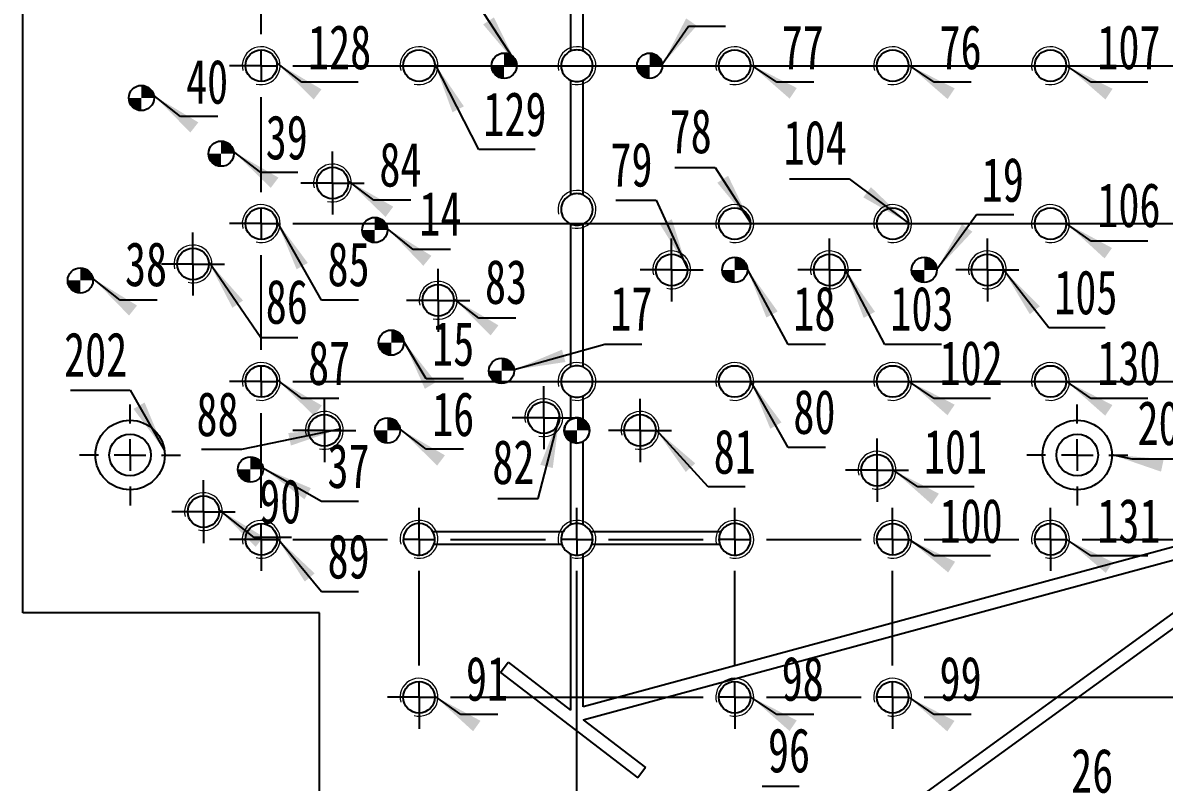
# Model space of a CAD drawing. Header units: millimetres. Extents: x 0 to 841, y 0 to 594.
# Drawn here: x 347.9 to 438.3, y 375.9 to 436 of the extents above; entities that cross this region are included whole.
import ezdxf

# ---------------------------------------------------------------- set-up
doc = ezdxf.new("R2010")
doc.units = ezdxf.units.MM
doc.layers.add('根据设置的颜色创建', color=7, linetype='Continuous', lineweight=25)
doc.styles.add('SLDTEXTSTYLE2', font='TXT', dxfattribs={"width": 0.7})

# ---------------------------------------------------------------- blocks, each defined once
blk = doc.blocks.new('SW_NOTE_0_1')
at = {"layer": '根据设置的颜色创建', "color": 0}
blk.add_line((2.938, 0), (0, 0), dxfattribs=at)
at = {"layer": '根据设置的颜色创建', "color": 0, "insert": (0.393, 4.603), "char_height": 3.5, "attachment_point": 1, "style": 'SLDTEXTSTYLE2'}
blk.add_mtext('38', dxfattribs=at)
blk = doc.blocks.new('SW_NOTE_0_9')
at = {"layer": '根据设置的颜色创建', "color": 0}
blk.add_line((-4.738, 0), (0, 0), dxfattribs=at)
at = {"layer": '根据设置的颜色创建', "color": 0, "insert": (-5.237, 4.584), "char_height": 3.5, "attachment_point": 1, "style": 'SLDTEXTSTYLE2'}
blk.add_mtext('202', dxfattribs=at)
blk = doc.blocks.new('SW_NOTE_0_12')
at = {"layer": '根据设置的颜色创建', "color": 0}
blk.add_line((2.943, 0), (0, 0), dxfattribs=at)
at = {"layer": '根据设置的颜色创建', "color": 0, "insert": (0.431, 4.524), "char_height": 3.5, "attachment_point": 1, "style": 'SLDTEXTSTYLE2'}
blk.add_mtext('40', dxfattribs=at)
blk = doc.blocks.new('SW_NOTE_0_15')
at = {"layer": '根据设置的颜色创建', "color": 0}
blk.add_line((2.933, 0), (0, 0), dxfattribs=at)
at = {"layer": '根据设置的颜色创建', "color": 0, "insert": (0.388, 4.61), "char_height": 3.5, "attachment_point": 1, "style": 'SLDTEXTSTYLE2'}
blk.add_mtext('86', dxfattribs=at)
blk = doc.blocks.new('SW_NOTE_0_16')
at = {"layer": '根据设置的颜色创建', "color": 0}
blk.add_line((2.938, 0), (0, 0), dxfattribs=at)
at = {"layer": '根据设置的颜色创建', "color": 0, "insert": (0.384, 4.631), "char_height": 3.5, "attachment_point": 1, "style": 'SLDTEXTSTYLE2'}
blk.add_mtext('90', dxfattribs=at)
blk = doc.blocks.new('SW_NOTE_0_17')
at = {"layer": '根据设置的颜色创建', "color": 0}
blk.add_line((2.938, 0), (0, 0), dxfattribs=at)
at = {"layer": '根据设置的颜色创建', "color": 0, "insert": (0.386, 4.523), "char_height": 3.5, "attachment_point": 1, "style": 'SLDTEXTSTYLE2'}
blk.add_mtext('39', dxfattribs=at)
blk = doc.blocks.new('SW_NOTE_0_19')
at = {"layer": '根据设置的颜色创建', "color": 0}
blk.add_line((2.938, 0), (0, 0), dxfattribs=at)
at = {"layer": '根据设置的颜色创建', "color": 0, "insert": (0.477, 4.576), "char_height": 3.5, "attachment_point": 1, "style": 'SLDTEXTSTYLE2'}
blk.add_mtext('37', dxfattribs=at)
blk = doc.blocks.new('SW_NOTE_0_20')
at = {"layer": '根据设置的颜色创建', "color": 0}
blk.add_line((2.933, 0), (0, 0), dxfattribs=at)
at = {"layer": '根据设置的颜色创建', "color": 0, "insert": (0.482, 4.547), "char_height": 3.5, "attachment_point": 1, "style": 'SLDTEXTSTYLE2'}
blk.add_mtext('89', dxfattribs=at)
blk = doc.blocks.new('SW_NOTE_0_21')
at = {"layer": '根据设置的颜色创建', "color": 0}
blk.add_line((2.933, 0), (0, 0), dxfattribs=at)
at = {"layer": '根据设置的颜色创建', "color": 0, "insert": (0.497, 4.566), "char_height": 3.5, "attachment_point": 1, "style": 'SLDTEXTSTYLE2'}
blk.add_mtext('87', dxfattribs=at)
blk = doc.blocks.new('SW_NOTE_0_22')
at = {"layer": '根据设置的颜色创建', "color": 0}
blk.add_line((2.938, 0), (0, 0), dxfattribs=at)
at = {"layer": '根据设置的颜色创建', "color": 0, "insert": (0.477, 4.603), "char_height": 3.5, "attachment_point": 1, "style": 'SLDTEXTSTYLE2'}
blk.add_mtext('85', dxfattribs=at)
blk = doc.blocks.new('SW_NOTE_0_23')
at = {"layer": '根据设置的颜色创建', "color": 0}
blk.add_line((4.474, 0), (0, 0), dxfattribs=at)
at = {"layer": '根据设置的颜色创建', "color": 0, "insert": (0.497, 4.533), "char_height": 3.5, "attachment_point": 1, "style": 'SLDTEXTSTYLE2'}
blk.add_mtext('128', dxfattribs=at)
blk = doc.blocks.new('SW_NOTE_0_33')
at = {"layer": '根据设置的颜色创建', "color": 0}
blk.add_line((-3.192, 0), (0, 0), dxfattribs=at)
at = {"layer": '根据设置的颜色创建', "color": 0, "insert": (-3.584, 4.533), "char_height": 3.5, "attachment_point": 1, "style": 'SLDTEXTSTYLE2'}
blk.add_mtext('88', dxfattribs=at)
blk = doc.blocks.new('SW_NOTE_0_35')
at = {"layer": '根据设置的颜色创建', "color": 0}
blk.add_line((2.938, 0), (0, 0), dxfattribs=at)
at = {"layer": '根据设置的颜色创建', "color": 0, "insert": (0.436, 4.578), "char_height": 3.5, "attachment_point": 1, "style": 'SLDTEXTSTYLE2'}
blk.add_mtext('84', dxfattribs=at)
blk = doc.blocks.new('SW_NOTE_0_36')
at = {"layer": '根据设置的颜色创建', "color": 0}
blk.add_line((2.943, 0), (0, 0), dxfattribs=at)
at = {"layer": '根据设置的颜色创建', "color": 0, "insert": (0.492, 4.577), "char_height": 3.5, "attachment_point": 1, "style": 'SLDTEXTSTYLE2'}
blk.add_mtext('14', dxfattribs=at)
blk = doc.blocks.new('SW_NOTE_0_39')
at = {"layer": '根据设置的颜色创建', "color": 0}
blk.add_line((2.938, 0), (0, 0), dxfattribs=at)
at = {"layer": '根据设置的颜色创建', "color": 0, "insert": (0.463, 4.533), "char_height": 3.5, "attachment_point": 1, "style": 'SLDTEXTSTYLE2'}
blk.add_mtext('16', dxfattribs=at)
blk = doc.blocks.new('SW_NOTE_0_40')
at = {"layer": '根据设置的颜色创建', "color": 0}
blk.add_line((2.943, 0), (0, 0), dxfattribs=at)
at = {"layer": '根据设置的颜色创建', "color": 0, "insert": (0.46, 4.527), "char_height": 3.5, "attachment_point": 1, "style": 'SLDTEXTSTYLE2'}
blk.add_mtext('15', dxfattribs=at)
blk = doc.blocks.new('SW_NOTE_0_42')
at = {"layer": '根据设置的颜色创建', "color": 0}
blk.add_line((2.938, 0), (0, 0), dxfattribs=at)
at = {"layer": '根据设置的颜色创建', "color": 0, "insert": (0.416, 4.598), "char_height": 3.5, "attachment_point": 1, "style": 'SLDTEXTSTYLE2'}
blk.add_mtext('91', dxfattribs=at)
blk = doc.blocks.new('SW_NOTE_0_43')
at = {"layer": '根据设置的颜色创建', "color": 0}
blk.add_line((4.474, 0), (0, 0), dxfattribs=at)
at = {"layer": '根据设置的颜色创建', "color": 0, "insert": (0.37, 4.55), "char_height": 3.5, "attachment_point": 1, "style": 'SLDTEXTSTYLE2'}
blk.add_mtext('129', dxfattribs=at)
blk = doc.blocks.new('SW_NOTE_0_54')
at = {"layer": '根据设置的颜色创建', "color": 0}
blk.add_line((2.938, 0), (0, 0), dxfattribs=at)
at = {"layer": '根据设置的颜色创建', "color": 0, "insert": (0.499, 4.627), "char_height": 3.5, "attachment_point": 1, "style": 'SLDTEXTSTYLE2'}
blk.add_mtext('83', dxfattribs=at)
blk = doc.blocks.new('SW_NOTE_0_58')
at = {"layer": '根据设置的颜色创建', "color": 0}
blk.add_line((2.938, 0), (0, 0), dxfattribs=at)
at = {"layer": '根据设置的颜色创建', "color": 0, "insert": (0.437, 4.587), "char_height": 3.5, "attachment_point": 1, "style": 'SLDTEXTSTYLE2'}
blk.add_mtext('17', dxfattribs=at)
blk = doc.blocks.new('SW_NOTE_0_61')
at = {"layer": '根据设置的颜色创建', "color": 0}
blk.add_line((-3.197, 0), (0, 0), dxfattribs=at)
at = {"layer": '根据设置的颜色创建', "color": 0, "insert": (-3.636, 4.628), "char_height": 3.5, "attachment_point": 1, "style": 'SLDTEXTSTYLE2'}
blk.add_mtext('82', dxfattribs=at)
blk = doc.blocks.new('SW_NOTE_0_70')
at = {"layer": '根据设置的颜色创建', "color": 0}
blk.add_line((2.938, 0), (0, 0), dxfattribs=at)
at = {"layer": '根据设置的颜色创建', "color": 0, "insert": (0.451, 4.543), "char_height": 3.5, "attachment_point": 1, "style": 'SLDTEXTSTYLE2'}
blk.add_mtext('81', dxfattribs=at)
blk = doc.blocks.new('SW_NOTE_0_71')
at = {"layer": '根据设置的颜色创建', "color": 0}
blk.add_line((2.943, 0), (0, 0), dxfattribs=at)
at = {"layer": '根据设置的颜色创建', "color": 0, "insert": (0.409, 4.591), "char_height": 3.5, "attachment_point": 1, "style": 'SLDTEXTSTYLE2'}
blk.add_mtext('11', dxfattribs=at)
blk = doc.blocks.new('SW_NOTE_0_74')
at = {"layer": '根据设置的颜色创建', "color": 0}
blk.add_line((-3.192, 0), (0, 0), dxfattribs=at)
at = {"layer": '根据设置的颜色创建', "color": 0, "insert": (-3.621, 4.578), "char_height": 3.5, "attachment_point": 1, "style": 'SLDTEXTSTYLE2'}
blk.add_mtext('79', dxfattribs=at)
blk = doc.blocks.new('SW_NOTE_0_78')
at = {"layer": '根据设置的颜色创建', "color": 0}
blk.add_line((2.933, 0), (0, 0), dxfattribs=at)
at = {"layer": '根据设置的颜色创建', "color": 0, "insert": (0.467, 4.631), "char_height": 3.5, "attachment_point": 1, "style": 'SLDTEXTSTYLE2'}
blk.add_mtext('96', dxfattribs=at)
blk = doc.blocks.new('SW_NOTE_0_79')
at = {"layer": '根据设置的颜色创建', "color": 0}
blk.add_line((2.933, 0), (0, 0), dxfattribs=at)
at = {"layer": '根据设置的颜色创建', "color": 0, "insert": (0.383, 4.598), "char_height": 3.5, "attachment_point": 1, "style": 'SLDTEXTSTYLE2'}
blk.add_mtext('98', dxfattribs=at)
blk = doc.blocks.new('SW_NOTE_0_80')
at = {"layer": '根据设置的颜色创建', "color": 0}
blk.add_line((2.938, 0), (0, 0), dxfattribs=at)
at = {"layer": '根据设置的颜色创建', "color": 0, "insert": (0.403, 4.58), "char_height": 3.5, "attachment_point": 1, "style": 'SLDTEXTSTYLE2'}
blk.add_mtext('80', dxfattribs=at)
blk = doc.blocks.new('SW_NOTE_0_81')
at = {"layer": '根据设置的颜色创建', "color": 0}
blk.add_line((2.938, 0), (0, 0), dxfattribs=at)
at = {"layer": '根据设置的颜色创建', "color": 0, "insert": (0.403, 4.587), "char_height": 3.5, "attachment_point": 1, "style": 'SLDTEXTSTYLE2'}
blk.add_mtext('18', dxfattribs=at)
blk = doc.blocks.new('SW_NOTE_0_82')
at = {"layer": '根据设置的颜色创建', "color": 0}
blk.add_line((-3.192, 0), (0, 0), dxfattribs=at)
at = {"layer": '根据设置的颜色创建', "color": 0, "insert": (-3.602, 4.625), "char_height": 3.5, "attachment_point": 1, "style": 'SLDTEXTSTYLE2'}
blk.add_mtext('78', dxfattribs=at)
blk = doc.blocks.new('SW_NOTE_0_83')
at = {"layer": '根据设置的颜色创建', "color": 0}
blk.add_line((2.933, 0), (0, 0), dxfattribs=at)
at = {"layer": '根据设置的颜色创建', "color": 0, "insert": (0.383, 4.533), "char_height": 3.5, "attachment_point": 1, "style": 'SLDTEXTSTYLE2'}
blk.add_mtext('77', dxfattribs=at)
blk = doc.blocks.new('SW_NOTE_0_98')
at = {"layer": '根据设置的颜色创建', "color": 0}
blk.add_line((4.479, 0), (0, 0), dxfattribs=at)
at = {"layer": '根据设置的颜色创建', "color": 0, "insert": (0.434, 4.587), "char_height": 3.5, "attachment_point": 1, "style": 'SLDTEXTSTYLE2'}
blk.add_mtext('103', dxfattribs=at)
blk = doc.blocks.new('SW_NOTE_0_100')
at = {"layer": '根据设置的颜色创建', "color": 0}
blk.add_line((4.479, 0), (0, 0), dxfattribs=at)
at = {"layer": '根据设置的颜色创建', "color": 0, "insert": (0.492, 4.543), "char_height": 3.5, "attachment_point": 1, "style": 'SLDTEXTSTYLE2'}
blk.add_mtext('101', dxfattribs=at)
blk = doc.blocks.new('SW_NOTE_0_101')
at = {"layer": '根据设置的颜色创建', "color": 0}
blk.add_line((2.933, 0), (0, 0), dxfattribs=at)
at = {"layer": '根据设置的颜色创建', "color": 0, "insert": (0.432, 4.598), "char_height": 3.5, "attachment_point": 1, "style": 'SLDTEXTSTYLE2'}
blk.add_mtext('99', dxfattribs=at)
blk = doc.blocks.new('SW_NOTE_0_102')
at = {"layer": '根据设置的颜色创建', "color": 0}
blk.add_line((4.479, 0), (0, 0), dxfattribs=at)
at = {"layer": '根据设置的颜色创建', "color": 0, "insert": (0.432, 4.517), "char_height": 3.5, "attachment_point": 1, "style": 'SLDTEXTSTYLE2'}
blk.add_mtext('100', dxfattribs=at)
blk = doc.blocks.new('SW_NOTE_0_103')
at = {"layer": '根据设置的颜色创建', "color": 0}
blk.add_line((4.479, 0), (0, 0), dxfattribs=at)
at = {"layer": '根据设置的颜色创建', "color": 0, "insert": (0.432, 4.566), "char_height": 3.5, "attachment_point": 1, "style": 'SLDTEXTSTYLE2'}
blk.add_mtext('102', dxfattribs=at)
blk = doc.blocks.new('SW_NOTE_0_104')
at = {"layer": '根据设置的颜色创建', "color": 0}
blk.add_line((-4.738, 0), (0, 0), dxfattribs=at)
at = {"layer": '根据设置的颜色创建', "color": 0, "insert": (-5.198, 4.633), "char_height": 3.5, "attachment_point": 1, "style": 'SLDTEXTSTYLE2'}
blk.add_mtext('104', dxfattribs=at)
blk = doc.blocks.new('SW_NOTE_0_105')
at = {"layer": '根据设置的颜色创建', "color": 0}
blk.add_line((2.933, 0), (0, 0), dxfattribs=at)
at = {"layer": '根据设置的颜色创建', "color": 0, "insert": (0.432, 4.533), "char_height": 3.5, "attachment_point": 1, "style": 'SLDTEXTSTYLE2'}
blk.add_mtext('76', dxfattribs=at)
blk = doc.blocks.new('SW_NOTE_0_116')
at = {"layer": '根据设置的颜色创建', "color": 0}
blk.add_line((2.938, 0), (0, 0), dxfattribs=at)
at = {"layer": '根据设置的颜色创建', "color": 0, "insert": (0.405, 4.54), "char_height": 3.5, "attachment_point": 1, "style": 'SLDTEXTSTYLE2'}
blk.add_mtext('19', dxfattribs=at)
blk = doc.blocks.new('SW_NOTE_0_119')
at = {"layer": '根据设置的颜色创建', "color": 0}
blk.add_line((4.479, 0), (0, 0), dxfattribs=at)
at = {"layer": '根据设置的颜色创建', "color": 0, "insert": (0.443, 4.581), "char_height": 3.5, "attachment_point": 1, "style": 'SLDTEXTSTYLE2'}
blk.add_mtext('105', dxfattribs=at)
blk = doc.blocks.new('SW_NOTE_0_123')
at = {"layer": '根据设置的颜色创建', "color": 0}
blk.add_line((2.938, 0), (0, 0), dxfattribs=at)
at = {"layer": '根据设置的颜色创建', "color": 0, "insert": (0.478, 4.576), "char_height": 3.5, "attachment_point": 1, "style": 'SLDTEXTSTYLE2'}
blk.add_mtext('26', dxfattribs=at)
blk = doc.blocks.new('SW_NOTE_0_124')
at = {"layer": '根据设置的颜色创建', "color": 0}
blk.add_line((4.479, 0), (0, 0), dxfattribs=at)
at = {"layer": '根据设置的颜色创建', "color": 0, "insert": (0.481, 4.517), "char_height": 3.5, "attachment_point": 1, "style": 'SLDTEXTSTYLE2'}
blk.add_mtext('131', dxfattribs=at)
blk = doc.blocks.new('SW_NOTE_0_125')
at = {"layer": '根据设置的颜色创建', "color": 0}
blk.add_line((4.479, 0), (0, 0), dxfattribs=at)
at = {"layer": '根据设置的颜色创建', "color": 0, "insert": (0.481, 4.566), "char_height": 3.5, "attachment_point": 1, "style": 'SLDTEXTSTYLE2'}
blk.add_mtext('130', dxfattribs=at)
blk = doc.blocks.new('SW_NOTE_0_126')
at = {"layer": '根据设置的颜色创建', "color": 0}
blk.add_line((4.474, 0), (0, 0), dxfattribs=at)
at = {"layer": '根据设置的颜色创建', "color": 0, "insert": (0.481, 4.614), "char_height": 3.5, "attachment_point": 1, "style": 'SLDTEXTSTYLE2'}
blk.add_mtext('106', dxfattribs=at)
blk = doc.blocks.new('SW_NOTE_0_127')
at = {"layer": '根据设置的颜色创建', "color": 0}
blk.add_line((4.474, 0), (0, 0), dxfattribs=at)
at = {"layer": '根据设置的颜色创建', "color": 0, "insert": (0.481, 4.533), "char_height": 3.5, "attachment_point": 1, "style": 'SLDTEXTSTYLE2'}
blk.add_mtext('107', dxfattribs=at)
blk = doc.blocks.new('SW_NOTE_0_137')
at = {"layer": '根据设置的颜色创建', "color": 0}
blk.add_line((4.479, 0), (0, 0), dxfattribs=at)
at = {"layer": '根据设置的颜色创建', "color": 0, "insert": (0.416, 4.602), "char_height": 3.5, "attachment_point": 1, "style": 'SLDTEXTSTYLE2'}
blk.add_mtext('203', dxfattribs=at)
blk = doc.blocks.new('SW_CENTERMARKSYMBOL_6')
at = {"layer": '根据设置的颜色创建', "color": 0}
for p, q in [((0, 2.5), (0, 4)), ((0, 0), (0, 1.25)), ((-2.5, 0), (-4, 0)), ((0, 0), (-1.25, 0)), ((0, 0), (0, -1.25)), ((0, 0), (1.25, 0)), ((2.5, 0), (4, 0)), ((0, -2.5), (0, -4))]:
    blk.add_line(p, q, dxfattribs=at)
blk = doc.blocks.new('SW_CENTERMARKSYMBOL_7')
at = {"layer": '根据设置的颜色创建', "color": 0}
for p, q in [((0, 2.5), (0, 4)), ((0, 0), (0, 1.25)), ((-2.5, 0), (-4, 0)), ((0, 0), (-1.25, 0)), ((0, 0), (0, -1.25)), ((0, 0), (1.25, 0)), ((2.5, 0), (4, 0)), ((0, -2.5), (0, -4))]:
    blk.add_line(p, q, dxfattribs=at)
blk = doc.blocks.new('SW_CENTERMARKSYMBOL_8')
at = {"layer": '根据设置的颜色创建', "color": 0}
for p, q in [((0, 1.25), (0, 2.5)), ((0, 0), (0, 1.25)), ((-1.25, 0), (-2.5, 0)), ((0, 0), (-1.25, 0)), ((0, 0), (0, -1.25)), ((0, 0), (1.25, 0)), ((1.25, 0), (2.5, 0)), ((0, -1.25), (0, -2.5))]:
    blk.add_line(p, q, dxfattribs=at)
blk = doc.blocks.new('SW_CENTERMARKSYMBOL_12')
at = {"layer": '根据设置的颜色创建', "color": 0}
for p, q in [((0, 1.25), (0, 2.5)), ((0, 0), (0, 1.25)), ((-1.25, 0), (-2.5, 0)), ((0, 0), (-1.25, 0)), ((0, 0), (0, -1.25)), ((0, 0), (1.25, 0)), ((1.25, 0), (2.5, 0)), ((0, -1.25), (0, -2.5))]:
    blk.add_line(p, q, dxfattribs=at)
blk = doc.blocks.new('SW_CENTERMARKSYMBOL_13')
at = {"layer": '根据设置的颜色创建', "color": 0}
for p, q in [((0, 1.25), (0, 2.5)), ((0, 0), (0, 1.25)), ((-1.25, 0), (-2.5, 0)), ((0, 0), (-1.25, 0)), ((0, 0), (0, -1.25)), ((0, 0), (1.25, 0)), ((1.25, 0), (2.5, 0)), ((0, -1.25), (0, -2.5))]:
    blk.add_line(p, q, dxfattribs=at)
blk = doc.blocks.new('SW_CENTERMARKSYMBOL_27')
at = {"layer": '根据设置的颜色创建', "color": 0}
for p, q in [((0, 1.25), (0, 2.5)), ((0, 0), (0, 1.25)), ((-1.25, 0), (-2.5, 0)), ((0, 0), (-1.25, 0)), ((0, 0), (0, -1.25)), ((0, 0), (1.25, 0)), ((1.25, 0), (2.5, 0)), ((0, -1.25), (0, -2.5))]:
    blk.add_line(p, q, dxfattribs=at)
blk = doc.blocks.new('SW_CENTERMARKSYMBOL_28')
at = {"layer": '根据设置的颜色创建', "color": 0}
for p, q in [((0, 1.25), (0, 2.5)), ((0, 0), (0, 1.25)), ((-1.25, 0), (-2.5, 0)), ((0, 0), (-1.25, 0)), ((0, 0), (0, -1.25)), ((0, 0), (1.25, 0)), ((1.25, 0), (2.5, 0)), ((0, -1.25), (0, -2.5))]:
    blk.add_line(p, q, dxfattribs=at)
blk = doc.blocks.new('SW_CENTERMARKSYMBOL_29')
at = {"layer": '根据设置的颜色创建', "color": 0}
for p, q in [((0, 1.25), (0, 2.5)), ((0, 0), (0, 1.25)), ((-1.25, 0), (-2.5, 0)), ((0, 0), (-1.25, 0)), ((0, 0), (0, -1.25)), ((0, 0), (1.25, 0)), ((1.25, 0), (2.5, 0)), ((0, -1.25), (0, -2.5))]:
    blk.add_line(p, q, dxfattribs=at)
blk = doc.blocks.new('SW_CENTERMARKSYMBOL_30')
at = {"layer": '根据设置的颜色创建', "color": 0}
for p, q in [((0, 1.25), (0, 2.5)), ((0, 0), (0, 1.25)), ((-1.25, 0), (-2.5, 0)), ((0, 0), (-1.25, 0)), ((0, 0), (0, -1.25)), ((0, 0), (1.25, 0)), ((1.25, 0), (2.5, 0)), ((0, -1.25), (0, -2.5))]:
    blk.add_line(p, q, dxfattribs=at)
blk = doc.blocks.new('SW_CENTERMARKSYMBOL_32')
at = {"layer": '根据设置的颜色创建', "color": 0}
for p, q in [((0, 1.25), (0, 2.5)), ((0, 0), (0, 1.25)), ((-1.25, 0), (-2.5, 0)), ((0, 0), (-1.25, 0)), ((0, 0), (0, -1.25)), ((0, 0), (1.25, 0)), ((1.25, 0), (2.5, 0)), ((0, -1.25), (0, -2.5))]:
    blk.add_line(p, q, dxfattribs=at)
blk = doc.blocks.new('SW_CENTERMARKSYMBOL_33')
at = {"layer": '根据设置的颜色创建', "color": 0}
for p, q in [((0, 1.25), (0, 2.5)), ((0, 0), (0, 1.25)), ((-1.25, 0), (-2.5, 0)), ((0, 0), (-1.25, 0)), ((0, 0), (0, -1.25)), ((0, 0), (1.25, 0)), ((1.25, 0), (2.5, 0)), ((0, -1.25), (0, -2.5))]:
    blk.add_line(p, q, dxfattribs=at)
blk = doc.blocks.new('SW_CENTERMARKSYMBOL_34')
at = {"layer": '根据设置的颜色创建', "color": 0}
for p, q in [((0, 1.25), (0, 2.5)), ((0, 0), (0, 1.25)), ((-1.25, 0), (-2.5, 0)), ((0, 0), (-1.25, 0)), ((0, 0), (0, -1.25)), ((0, 0), (1.25, 0)), ((1.25, 0), (2.5, 0)), ((0, -1.25), (0, -2.5))]:
    blk.add_line(p, q, dxfattribs=at)
blk = doc.blocks.new('SW_CENTERMARKSYMBOL_40')
at = {"layer": '根据设置的颜色创建', "color": 0}
for p, q in [((0, 1.25), (0, 2.5)), ((0, 0), (0, 1.25)), ((-1.25, 0), (-2.5, 0)), ((0, 0), (-1.25, 0)), ((0, 0), (0, -1.25)), ((0, 0), (1.25, 0)), ((1.25, 0), (2.5, 0)), ((0, -1.25), (0, -2.5))]:
    blk.add_line(p, q, dxfattribs=at)
blk = doc.blocks.new('SW_CENTERMARKSYMBOL_41')
at = {"layer": '根据设置的颜色创建', "color": 0}
for p, q in [((0, 2.5), (0, 10)), ((0, 0), (0, 1.25)), ((-1.25, 0), (-2.5, 0)), ((0, 0), (-1.25, 0)), ((0, 0), (0, -1.25)), ((0, 0), (1.25, 0)), ((2.5, 0), (110, 0)), ((0, -10), (0, -2.5)), ((0, -12.5), (0, -11.25)), ((-1.25, -12.5), (-2.5, -12.5)), ((0, -12.5), (-1.25, -12.5)), ((0, -12.5), (0, -13.75)), ((0, -12.5), (1.25, -12.5)), ((2.5, -12.5), (97.5, -12.5)), ((0, -22.5), (0, -15)), ((0, -25), (0, -23.75)), ((-1.25, -25), (-2.5, -25)), ((0, -25), (-1.25, -25)), ((0, -25), (0, -26.25)), ((0, -25), (1.25, -25)), ((2.5, -25), (85, -25)), ((0, -35), (0, -27.5)), ((12.5, -36.25), (12.5, -35)), ((25, -36.25), (25, -35)), ((37.5, -36.25), (37.5, -35)), ((50, -36.25), (50, -35)), ((62.5, -36.25), (62.5, -35)), ((0, -37.5), (0, -36.25)), ((12.5, -37.5), (12.5, -36.25)), ((25, -37.5), (25, -36.25)), ((37.5, -37.5), (37.5, -36.25)), ((50, -37.5), (50, -36.25)), ((62.5, -37.5), (62.5, -36.25)), ((-1.25, -37.5), (-2.5, -37.5)), ((0, -37.5), (-1.25, -37.5)), ((0, -37.5), (0, -38.75)), ((0, -37.5), (1.25, -37.5)), ((2.5, -37.5), (10, -37.5)), ((12.5, -37.5), (11.25, -37.5)), ((12.5, -37.5), (12.5, -38.75)), ((12.5, -37.5), (13.75, -37.5)), ((15, -37.5), (22.5, -37.5)), ((25, -37.5), (23.75, -37.5)), ((25, -37.5), (25, -38.75)), ((25, -37.5), (26.25, -37.5)), ((27.5, -37.5), (35, -37.5)), ((37.5, -37.5), (36.25, -37.5)), ((37.5, -37.5), (37.5, -38.75)), ((37.5, -37.5), (38.75, -37.5)), ((40, -37.5), (47.5, -37.5)), ((50, -37.5), (48.75, -37.5)), ((50, -37.5), (50, -38.75)), ((50, -37.5), (51.25, -37.5)), ((52.5, -37.5), (60, -37.5)), ((62.5, -37.5), (61.25, -37.5)), ((62.5, -37.5), (62.5, -38.75)), ((62.5, -37.5), (63.75, -37.5)), ((65, -37.5), (72.5, -37.5)), ((0, -38.75), (0, -40)), ((62.5, -38.75), (62.5, -40)), ((12.5, -47.5), (12.5, -40)), ((25, -60), (25, -40)), ((37.5, -47.5), (37.5, -40)), ((50, -47.5), (50, -40)), ((12.5, -50), (12.5, -48.75)), ((37.5, -50), (37.5, -48.75)), ((50, -50), (50, -48.75)), ((11.25, -50), (10, -50)), ((12.5, -50), (11.25, -50)), ((12.5, -50), (12.5, -51.25)), ((12.5, -50), (13.75, -50)), ((15, -50), (35, -50)), ((37.5, -50), (36.25, -50)), ((37.5, -50), (37.5, -51.25)), ((37.5, -50), (38.75, -50)), ((40, -50), (47.5, -50)), ((50, -50), (48.75, -50)), ((50, -50), (50, -51.25)), ((50, -50), (51.25, -50)), ((52.5, -50), (72.5, -50)), ((12.5, -51.25), (12.5, -52.5)), ((37.5, -51.25), (37.5, -52.5)), ((50, -51.25), (50, -52.5))]:
    blk.add_line(p, q, dxfattribs=at)
blk = doc.blocks.new('SW_DOWELSYMBOL_6')
at = {"linetype": 'Continuous', "lineweight": 25}
h = blk.add_hatch(color=0, dxfattribs=at)
edge = h.paths.add_edge_path(flags=0)
edge.add_arc((0, 0), 1, 0, 90)
edge.add_line((0, 1), (0, 0))
edge.add_line((0, 0), (1, 0))
h = blk.add_hatch(color=0, dxfattribs=at)
edge = h.paths.add_edge_path(flags=0)
edge.add_arc((0, 0), 1, 180, 270)
edge.add_line((0, -1), (0, 0))
edge.add_line((0, 0), (-1, 0))
at = {"layer": '根据设置的颜色创建', "color": 0}
blk.add_circle((0, 0), 1, dxfattribs=at)
blk = doc.blocks.new('SW_DOWELSYMBOL_7')
at = {"linetype": 'Continuous', "lineweight": 25}
h = blk.add_hatch(color=0, dxfattribs=at)
edge = h.paths.add_edge_path(flags=0)
edge.add_arc((0, 0), 1, 0, 90)
edge.add_line((0, 1), (0, 0))
edge.add_line((0, 0), (1, 0))
h = blk.add_hatch(color=0, dxfattribs=at)
edge = h.paths.add_edge_path(flags=0)
edge.add_arc((0, 0), 1, 180, 270)
edge.add_line((0, -1), (0, 0))
edge.add_line((0, 0), (-1, 0))
at = {"layer": '根据设置的颜色创建', "color": 0}
blk.add_circle((0, 0), 1, dxfattribs=at)
blk = doc.blocks.new('SW_DOWELSYMBOL_19')
at = {"linetype": 'Continuous', "lineweight": 25}
h = blk.add_hatch(color=0, dxfattribs=at)
edge = h.paths.add_edge_path(flags=0)
edge.add_arc((0, 0), 1, 0, 90)
edge.add_line((0, 1), (0, 0))
edge.add_line((0, 0), (1, 0))
h = blk.add_hatch(color=0, dxfattribs=at)
edge = h.paths.add_edge_path(flags=0)
edge.add_arc((0, 0), 1, 180, 270)
edge.add_line((0, -1), (0, 0))
edge.add_line((0, 0), (-1, 0))
at = {"layer": '根据设置的颜色创建', "color": 0}
blk.add_circle((0, 0), 1, dxfattribs=at)
blk = doc.blocks.new('SW_DOWELSYMBOL_20')
at = {"linetype": 'Continuous', "lineweight": 25}
h = blk.add_hatch(color=0, dxfattribs=at)
edge = h.paths.add_edge_path(flags=0)
edge.add_arc((0, 0), 1, 0, 90)
edge.add_line((0, 1), (0, 0))
edge.add_line((0, 0), (1, 0))
h = blk.add_hatch(color=0, dxfattribs=at)
edge = h.paths.add_edge_path(flags=0)
edge.add_arc((0, 0), 1, 180, 270)
edge.add_line((0, -1), (0, 0))
edge.add_line((0, 0), (-1, 0))
at = {"layer": '根据设置的颜色创建', "color": 0}
blk.add_circle((0, 0), 1, dxfattribs=at)
blk = doc.blocks.new('SW_DOWELSYMBOL_21')
at = {"linetype": 'Continuous', "lineweight": 25}
h = blk.add_hatch(color=0, dxfattribs=at)
edge = h.paths.add_edge_path(flags=0)
edge.add_arc((0, 0), 1, 0, 90)
edge.add_line((0, 1), (0, 0))
edge.add_line((0, 0), (1, 0))
h = blk.add_hatch(color=0, dxfattribs=at)
edge = h.paths.add_edge_path(flags=0)
edge.add_arc((0, 0), 1, 180, 270)
edge.add_line((0, -1), (0, 0))
edge.add_line((0, 0), (-1, 0))
at = {"layer": '根据设置的颜色创建', "color": 0}
blk.add_circle((0, 0), 1, dxfattribs=at)
blk = doc.blocks.new('SW_DOWELSYMBOL_22')
at = {"linetype": 'Continuous', "lineweight": 25}
h = blk.add_hatch(color=0, dxfattribs=at)
edge = h.paths.add_edge_path(flags=0)
edge.add_arc((0, 0), 1, 0, 90)
edge.add_line((0, 1), (0, 0))
edge.add_line((0, 0), (1, 0))
h = blk.add_hatch(color=0, dxfattribs=at)
edge = h.paths.add_edge_path(flags=0)
edge.add_arc((0, 0), 1, 180, 270)
edge.add_line((0, -1), (0, 0))
edge.add_line((0, 0), (-1, 0))
at = {"layer": '根据设置的颜色创建', "color": 0}
blk.add_circle((0, 0), 1, dxfattribs=at)
blk = doc.blocks.new('SW_DOWELSYMBOL_23')
at = {"linetype": 'Continuous', "lineweight": 25}
h = blk.add_hatch(color=0, dxfattribs=at)
edge = h.paths.add_edge_path(flags=0)
edge.add_arc((0, 0), 1, 0, 90)
edge.add_line((0, 1), (0, 0))
edge.add_line((0, 0), (1, 0))
h = blk.add_hatch(color=0, dxfattribs=at)
edge = h.paths.add_edge_path(flags=0)
edge.add_arc((0, 0), 1, 180, 270)
edge.add_line((0, -1), (0, 0))
edge.add_line((0, 0), (-1, 0))
at = {"layer": '根据设置的颜色创建', "color": 0}
blk.add_circle((0, 0), 1, dxfattribs=at)
blk = doc.blocks.new('SW_DOWELSYMBOL_24')
at = {"linetype": 'Continuous', "lineweight": 25}
h = blk.add_hatch(color=0, dxfattribs=at)
edge = h.paths.add_edge_path(flags=0)
edge.add_arc((0, 0), 1, 0, 90)
edge.add_line((0, 1), (0, 0))
edge.add_line((0, 0), (1, 0))
h = blk.add_hatch(color=0, dxfattribs=at)
edge = h.paths.add_edge_path(flags=0)
edge.add_arc((0, 0), 1, 180, 270)
edge.add_line((0, -1), (0, 0))
edge.add_line((0, 0), (-1, 0))
at = {"layer": '根据设置的颜色创建', "color": 0}
blk.add_circle((0, 0), 1, dxfattribs=at)
blk = doc.blocks.new('SW_DOWELSYMBOL_27')
at = {"linetype": 'Continuous', "lineweight": 25}
h = blk.add_hatch(color=0, dxfattribs=at)
edge = h.paths.add_edge_path(flags=0)
edge.add_arc((0, 0), 1, 0, 90)
edge.add_line((0, 1), (0, 0))
edge.add_line((0, 0), (1, 0))
h = blk.add_hatch(color=0, dxfattribs=at)
edge = h.paths.add_edge_path(flags=0)
edge.add_arc((0, 0), 1, 180, 270)
edge.add_line((0, -1), (0, 0))
edge.add_line((0, 0), (-1, 0))
at = {"layer": '根据设置的颜色创建', "color": 0}
blk.add_circle((0, 0), 1, dxfattribs=at)
blk = doc.blocks.new('SW_DOWELSYMBOL_28')
at = {"linetype": 'Continuous', "lineweight": 25}
h = blk.add_hatch(color=0, dxfattribs=at)
edge = h.paths.add_edge_path(flags=0)
edge.add_arc((0, 0), 1, 0, 90)
edge.add_line((0, 1), (0, 0))
edge.add_line((0, 0), (1, 0))
h = blk.add_hatch(color=0, dxfattribs=at)
edge = h.paths.add_edge_path(flags=0)
edge.add_arc((0, 0), 1, 180, 270)
edge.add_line((0, -1), (0, 0))
edge.add_line((0, 0), (-1, 0))
at = {"layer": '根据设置的颜色创建', "color": 0}
blk.add_circle((0, 0), 1, dxfattribs=at)
blk = doc.blocks.new('SW_DOWELSYMBOL_30')
at = {"linetype": 'Continuous', "lineweight": 25}
h = blk.add_hatch(color=0, dxfattribs=at)
edge = h.paths.add_edge_path(flags=0)
edge.add_arc((0, 0), 1, 0, 90)
edge.add_line((0, 1), (0, 0))
edge.add_line((0, 0), (1, 0))
h = blk.add_hatch(color=0, dxfattribs=at)
edge = h.paths.add_edge_path(flags=0)
edge.add_arc((0, 0), 1, 180, 270)
edge.add_line((0, -1), (0, 0))
edge.add_line((0, 0), (-1, 0))
at = {"layer": '根据设置的颜色创建', "color": 0}
blk.add_circle((0, 0), 1, dxfattribs=at)
blk = doc.blocks.new('SW_DOWELSYMBOL_31')
at = {"linetype": 'Continuous', "lineweight": 25}
h = blk.add_hatch(color=0, dxfattribs=at)
edge = h.paths.add_edge_path(flags=0)
edge.add_arc((0, 0), 1, 0, 90)
edge.add_line((0, 1), (0, 0))
edge.add_line((0, 0), (1, 0))
h = blk.add_hatch(color=0, dxfattribs=at)
edge = h.paths.add_edge_path(flags=0)
edge.add_arc((0, 0), 1, 180, 270)
edge.add_line((0, -1), (0, 0))
edge.add_line((0, 0), (-1, 0))
at = {"layer": '根据设置的颜色创建', "color": 0}
blk.add_circle((0, 0), 1, dxfattribs=at)
blk = doc.blocks.new('SW_DOWELSYMBOL_42')
at = {"linetype": 'Continuous', "lineweight": 25}
h = blk.add_hatch(color=0, dxfattribs=at)
edge = h.paths.add_edge_path(flags=0)
edge.add_arc((0, 0), 1, 0, 90)
edge.add_line((0, 1), (0, 0))
edge.add_line((0, 0), (1, 0))
h = blk.add_hatch(color=0, dxfattribs=at)
edge = h.paths.add_edge_path(flags=0)
edge.add_arc((0, 0), 1, 180, 270)
edge.add_line((0, -1), (0, 0))
edge.add_line((0, 0), (-1, 0))
at = {"layer": '根据设置的颜色创建', "color": 0}
blk.add_circle((0, 0), 1, dxfattribs=at)

msp = doc.modelspace()

# ---------------------------------------------------------------- linework, layer by layer
at = {"color": 7, "linetype": 'Continuous', "lineweight": 25}
for p, q in [((347.90115896, 389.30249319), (347.90115896, 551.80249319)), ((391.27750672, 443.97999473), (391.27750672, 433.77128258)), ((392.27750672, 433.77128258), (392.27750672, 443.97999473)), ((391.27750672, 431.47999473), (391.27750672, 422.39467881)), ((392.27750672, 422.39467881), (392.27750672, 431.47999473)), ((391.27750672, 420.10339097), (391.27750672, 408.77128258)), ((392.27750672, 408.77128258), (392.27750672, 420.10339097)), ((391.27750672, 406.47999473), (391.27750672, 404.61506029)), ((392.27750672, 404.61506029), (392.27750672, 406.47999473)), ((391.27750672, 402.88300949), (391.27750672, 396.27128258)), ((392.27750672, 396.27128258), (392.27750672, 402.88300949)), ((448.15811992, 395.95840942), (407.48698834, 366.45588298)), ((408.1601339, 365.70878534), (450.87462517, 396.69354921)), ((390.67766893, 395.71965619), (380.37734452, 395.71965619)), ((403.17766893, 395.71965619), (392.87734452, 395.71965619)), ((390.5952723, 394.71965619), (380.45974115, 394.71965619)), ((392.27655479, 380.83575801), (441.12994877, 394.05644798)), ((440.54237594, 394.93340977), (392.27750672, 381.87198619)), ((403.0952723, 394.71965619), (392.95974115, 394.71965619)), ((391.27750672, 393.97999473), (391.27750672, 381.60235456)), ((392.27750672, 381.87198619), (392.27750672, 393.97999473)), ((371.39432651, 389.30249319), (347.90115896, 389.30249319)), ((371.39432651, 349.30249319), (371.39432651, 389.30249319)), ((385.73427491, 384.59535352), (386.34303634, 385.38870686)), ((386.34303634, 385.38870686), (391.27750672, 381.60235456)), ((385.73427491, 384.59535352), (396.60321567, 376.25532194)), ((392.27655479, 380.83575801), (397.2119771, 377.04867528)), ((397.2119771, 377.04867528), (396.60321567, 376.25532194))]:
    msp.add_line(p, q, dxfattribs=at)
for centre, radius in [((366.77750672, 432.62563865), 1.25), ((379.27750672, 432.62563865), 1.25), ((404.27750672, 432.62563865), 1.25), ((416.77750672, 432.62563865), 1.25), ((429.27750672, 432.62563865), 1.25), ((386.01500672, 432.62563865), 1), ((397.54000672, 432.62563865), 1), ((357.29070937, 430.06967239), 1), ((363.60043526, 425.6587467), 1), ((372.42346671, 423.33209375), 1.25), ((366.77750672, 420.12563865), 1.25), ((404.27750672, 420.12563865), 1.25), ((416.77750672, 420.12563865), 1.25), ((429.27750672, 420.12563865), 1.25), ((375.76911975, 419.61636963), 1), ((361.37256587, 416.92452676), 1.25), ((399.27750672, 416.45685617), 1.25), ((411.77750672, 416.45685617), 1.25), ((424.27750672, 416.45685617), 1.25), ((404.27750672, 416.45685617), 1), ((419.27750672, 416.45685617), 1), ((352.45333616, 415.62170622), 1), ((380.78759929, 414.04278344), 1.25), ((377.07187516, 410.6971304), 1), ((385.80607884, 408.46919724), 1), ((366.77750672, 407.62563865), 1.25), ((404.27750672, 407.62563865), 1.25), ((416.77750672, 407.62563865), 1.25), ((429.27750672, 407.62563865), 1.25), ((389.15173187, 404.75347312), 1.25), ((371.77750672, 403.74903489), 1.25), ((396.77750672, 403.74903489), 1.25), ((356.39432651, 401.80249319), 2.75), ((376.77750672, 403.74903489), 1), ((431.39432651, 401.80249319), 2.75), ((356.39432651, 401.80249319), 1.65), ((431.39432651, 401.80249319), 1.65), ((365.92470278, 400.66017131), 1), ((415.54001001, 400.59892423), 1.25), ((362.20897865, 397.31451828), 1.25), ((366.77750672, 395.12563865), 1.25), ((416.77750672, 395.12563865), 1.25), ((429.27750672, 395.12563865), 1.25), ((379.27750672, 382.62563865), 1.25), ((404.27750672, 382.62563865), 1.25), ((416.77750672, 382.62563865), 1.25)]:
    msp.add_circle(centre, radius, dxfattribs=at)
at = {"color": 7, "linetype": 'Continuous', "lineweight": 18}
for centre in [(366.77750672, 432.62563865), (379.27750672, 432.62563865), (391.77750672, 432.62563865), (404.27750672, 432.62563865), (416.77750672, 432.62563865), (429.27750672, 432.62563865), (372.42346671, 423.33209375), (391.77750672, 421.24903489), (366.77750672, 420.12563865), (404.27750672, 420.12563865), (416.77750672, 420.12563865), (429.27750672, 420.12563865), (361.37256587, 416.92452676), (399.27750672, 416.45685617), (411.77750672, 416.45685617), (424.27750672, 416.45685617), (380.78759929, 414.04278344), (366.77750672, 407.62563865), (391.77750672, 407.62563865), (404.27750672, 407.62563865), (416.77750672, 407.62563865), (429.27750672, 407.62563865), (389.15173187, 404.75347312), (371.77750672, 403.74903489), (396.77750672, 403.74903489), (415.54001001, 400.59892423), (362.20897865, 397.31451828), (366.77750672, 395.12563865), (379.27750672, 395.12563865), (391.77750672, 395.12563865), (404.27750672, 395.12563865), (416.77750672, 395.12563865), (429.27750672, 395.12563865), (379.27750672, 382.62563865), (404.27750672, 382.62563865), (416.77750672, 382.62563865)]:
    msp.add_arc(centre, 1.5, 255, 195, dxfattribs=at)
at = {"color": 7, "linetype": 'Continuous', "lineweight": 25}
for centre, radius, start, end in [((391.77750672, 432.62563865), 1.25, 66.4218215231, 113.5781784795), ((391.77750672, 432.62563865), 1.25, 113.5781784795, 246.4218215205), ((391.77750672, 432.62563865), 1.25, 293.5781784769, 66.4218215231), ((391.77750672, 432.62563865), 1.25, 246.4218215205, 293.5781784769), ((391.77750672, 421.24903489), 1.25, 113.5781784781, 246.4218215219), ((391.77750672, 421.24903489), 1.25, 66.4218215217, 113.5781784781), ((391.77750672, 421.24903489), 1.25, 293.5781784783, 66.4218215217), ((391.77750672, 421.24903489), 1.25, 246.4218215219, 293.5781784783), ((391.77750672, 407.62563865), 1.25, 113.5781784795, 246.4218215205), ((391.77750672, 407.62563865), 1.25, 66.4218215231, 113.5781784795), ((391.77750672, 407.62563865), 1.25, 293.5781784769, 66.4218215231), ((391.77750672, 407.62563865), 1.25, 246.4218215205, 293.5781784769), ((391.77750672, 403.74903489), 1, 120, 240), ((391.77750672, 403.74903489), 1, 60, 120), ((391.77750672, 403.74903489), 1, 300, 60), ((391.77750672, 403.74903489), 1, 240, 300), ((379.27750672, 395.12563865), 1.25, 28.3732861943, 341.0473912421), ((391.77750672, 395.12563865), 1.25, 113.5781784795, 151.6267138057), ((391.77750672, 395.12563865), 1.25, 66.4218215231, 113.5781784795), ((391.77750672, 395.12563865), 1.25, 28.3732861943, 66.4218215231), ((404.27750672, 395.12563865), 1.25, 198.9526087579, 151.6267138057), ((379.27750672, 395.12563865), 1.25, 341.0473912421, 28.3732861943), ((391.77750672, 395.12563865), 1.25, 151.6267138057, 198.9526087579), ((391.77750672, 395.12563865), 1.25, 341.0473912421, 28.3732861943), ((404.27750672, 395.12563865), 1.25, 151.6267138057, 198.9526087579), ((391.77750672, 395.12563865), 1.25, 198.9526087579, 246.4218215205), ((391.77750672, 395.12563865), 1.25, 293.5781784769, 341.0473912421), ((391.77750672, 395.12563865), 1.25, 246.4218215205, 293.5781784769)]:
    msp.add_arc(centre, radius, start, end, dxfattribs=at)
at = {"layer": '根据设置的颜色创建'}
for p, q in [((384.05211847, 437.28274979), (387.0069066, 432.7526608)), ((400.60246433, 435.72632955), (398.53534614, 432.72207231)), ((369.99286641, 431.31647223), (368.00853056, 432.84261866)), ((384.00064851, 425.99870309), (380.51445966, 432.80577036)), ((407.60635538, 431.31647223), (405.52367297, 432.72346347)), ((420.05771725, 431.31647223), (418.02618794, 432.68304274)), ((432.50907912, 431.31647223), (430.52727794, 432.64955295)), ((360.39494163, 428.59273682), (358.27303073, 430.25687481)), ((366.75032425, 424.18287949), (364.58700812, 425.82206847)), ((402.71943896, 424.57198455), (405.52522895, 420.2010658)), ((375.6997406, 421.97795083), (373.66134397, 423.5057598)), ((413.34439018, 423.66407274), (418.02676335, 420.16874165)), ((398.05017826, 421.97795083), (400.52471846, 416.54030003)), ((371.54928664, 414.06614797), (368.01440992, 420.30611161)), ((423.42996109, 420.81063565), (420.27712584, 416.48445378)), ((378.81258106, 418.08690024), (376.76140637, 419.74033438)), ((432.50907912, 418.73540867), (430.52738333, 420.14320185)), ((366.75032425, 411.08300919), (362.60863616, 417.11061877)), ((355.59597925, 414.06614797), (353.43988331, 415.78518316)), ((408.51426719, 410.56420245), (405.27592754, 416.51303339)), ((416.16666667, 410.56420245), (413.02644865, 416.50827666)), ((429.13683528, 411.86121931), (425.52726396, 416.48149065)), ((384.00064851, 412.63942942), (382.03093218, 414.17171498)), ((379.85019455, 407.84046704), (378.06629458, 410.80262935)), ((393.98767834, 410.56420245), (386.80250734, 408.55363803)), ((369.99286641, 406.2840468), (368.01832315, 407.77688217)), ((408.51426719, 402.39299622), (405.52608495, 407.68524066)), ((420.05771725, 406.2840468), (418.02705957, 407.65907028)), ((432.50907912, 406.2840468), (430.52743466, 407.63906055)), ((356.40534997, 406.93255523), (359.12073819, 402.1619085)), ((388.71651813, 398.37224395), (390.3983791, 404.84496467)), ((365.23565167, 402.26329453), (373.02056208, 403.88061518)), ((379.85019455, 402.26329453), (377.77291676, 403.84473683)), ((402.15888457, 399.28015575), (398.02541518, 403.82131542)), ((435.75162127, 401.48508442), (434.14424455, 401.82372494)), ((371.54928664, 398.11284058), (366.91845446, 400.77178497)), ((418.76070039, 399.28015575), (416.78961498, 400.63034773)), ((366.23151751, 395.25940348), (363.45091739, 397.45625103)), ((371.54928664, 390.97924784), (368.02095442, 395.25345815)), ((420.05771725, 393.83268494), (418.0272231, 395.15226544)), ((432.50907912, 393.83268494), (430.52746195, 395.1362184)), ((382.57392996, 381.25162138), (380.52465331, 382.71005062)), ((407.60635538, 381.25162138), (405.52688058, 382.66519818)), ((420.05771725, 381.25162138), (418.02731877, 382.64731465))]:
    msp.add_line(p, q, dxfattribs=at)
for points in [[(387.0069066, 432.7526608), (385.2034215, 436.4475093), (384.35244199, 435.89245086)], [(398.53534614, 432.72207231), (401.26657179, 435.7953231), (400.42956525, 436.37123632)], [(368.00853056, 432.84261866), (370.93294656, 429.95259184), (371.55234493, 430.75794993)], [(380.51445966, 432.80577036), (381.92213033, 428.94274987), (382.82643367, 429.4058821)], [(405.52367297, 432.72346347), (408.62011047, 430.01855335), (409.18886271, 430.86044223)], [(418.02618794, 432.68304274), (421.12798697, 429.98428251), (421.69506744, 430.82729836)], [(430.52727794, 432.64955295), (433.62911319, 429.95083434), (434.19618235, 430.79385781)], [(358.27303073, 430.25687481), (361.1699757, 427.33931181), (361.79696519, 428.13877425)], [(364.58700812, 425.82206847), (367.53212058, 422.95313546), (368.14571445, 423.76292467)], [(405.52522895, 420.2010658), (403.74871011, 423.90895534), (402.89370937, 423.36011134)], [(373.66134397, 423.5057598), (376.62142993, 420.65227857), (377.23077758, 421.46526777)], [(418.02676335, 420.16874165), (415.06114258, 423.01647012), (414.4533746, 422.20229933)], [(368.01440992, 420.30611161), (369.58342158, 416.50576078), (370.46743112, 417.00654331)], [(400.52471846, 416.54030003), (399.29714598, 420.46426866), (398.37239828, 420.04343888)], [(376.76140637, 419.74033438), (379.61907883, 416.78429444), (380.25670262, 417.57530133)], [(420.27712584, 416.48445378), (423.09065936, 419.48253535), (422.26957263, 420.08092702)], [(430.52738333, 420.14320185), (433.55931856, 417.36618318), (434.14772251, 418.19445656)], [(362.60863616, 417.11061877), (364.50051719, 413.46024205), (365.3378925, 414.03561896)], [(353.43988331, 415.78518316), (356.31335142, 412.84449531), (356.94672833, 413.63890684)], [(405.27592754, 416.51303339), (406.78046144, 412.6866981), (407.67281148, 413.17246287)], [(413.02644865, 416.50827666), (414.48310815, 412.66346105), (415.3814516, 413.13805039)], [(425.52726396, 416.48149065), (427.63876784, 412.95359958), (428.43940192, 413.57909225)], [(382.03093218, 414.17171498), (384.93934638, 411.26558511), (385.56318207, 412.06751093)], [(378.06629458, 410.80262935), (379.73598492, 407.04542318), (380.60634068, 407.56957664)], [(386.80250734, 408.55363803), (390.86847368, 409.16386889), (390.59469175, 410.1422857)], [(368.01832315, 407.77688217), (370.96649763, 404.91109585), (371.57922639, 405.72153984)], [(405.52608495, 407.68524066), (407.0897517, 403.88268753), (407.97446448, 404.38222662)], [(418.02705957, 407.65907028), (421.12059037, 404.95083632), (421.69024642, 405.7921139)], [(430.52743466, 407.63906055), (433.60862286, 404.9167925), (434.18209716, 405.75547195)], [(359.12073819, 402.1619085), (357.54398032, 405.95905198), (356.66099379, 405.45646787)], [(390.3983791, 404.84496467), (388.88063778, 401.02384895), (389.86398415, 400.76833787)], [(373.02056208, 403.88061518), (368.92252687, 403.54809239), (369.1291889, 402.55333272)], [(377.77291676, 403.84473683), (380.7114997, 400.96911614), (381.32693287, 401.77750838)], [(398.02541518, 403.82131542), (400.39611262, 400.4621105), (401.1474681, 401.14601177)], [(434.14424455, 401.82372494), (438.03187875, 400.4855305), (438.24133075, 401.47970647)], [(366.91845446, 400.77178497), (370.20372817, 398.29965216), (370.70963365, 399.18073992)], [(416.78961498, 400.63034773), (419.86854636, 397.90552746), (420.44271542, 398.74373142)], [(363.45091739, 397.45625103), (366.33739843, 394.52833518), (366.9672461, 395.32554777)], [(368.02095442, 395.25345815), (370.22655769, 391.7836198), (371.01008315, 392.43041486)], [(418.0272231, 395.15226544), (421.17143976, 392.50304563), (421.72507693, 393.35495049)], [(430.52746195, 395.1362184), (433.65691066, 392.4695698), (434.21527258, 393.31838542)], [(380.52465331, 382.71005062), (383.55422321, 379.93045168), (384.1433321, 380.75822383)], [(405.52688058, 382.66519818), (408.61550322, 379.95136801), (409.18668142, 380.79161289)], [(418.02731877, 382.64731465), (421.10180098, 379.91747525), (421.67733667, 380.75474144)]]:
    msp.add_solid(points, dxfattribs=at)

# ---------------------------------------------------------------- block references
for name, p in [('SW_CENTERMARKSYMBOL_41', (366.77750672, 432.62563865)), ('SW_NOTE_0_71', (400.60246433, 435.72632955)), ('SW_NOTE_0_23', (369.99286641, 431.31647223)), ('SW_NOTE_0_83', (407.60635538, 431.31647223)), ('SW_NOTE_0_105', (420.05771725, 431.31647223)), ('SW_NOTE_0_127', (432.50907912, 431.31647223)), ('SW_NOTE_0_12', (360.39494163, 428.59273682)), ('SW_DOWELSYMBOL_30', (386.01500672, 432.62563865)), ('SW_DOWELSYMBOL_42', (397.54000672, 432.62563865)), ('SW_DOWELSYMBOL_27', (357.29070937, 430.06967239)), ('SW_NOTE_0_43', (384.00064851, 425.99870309)), ('SW_NOTE_0_17', (366.75032425, 424.18287949)), ('SW_NOTE_0_82', (402.71943896, 424.57198455)), ('SW_NOTE_0_104', (413.34439018, 423.66407274)), ('SW_DOWELSYMBOL_23', (363.60043526, 425.6587467)), ('SW_CENTERMARKSYMBOL_29', (372.42346671, 423.33209375)), ('SW_NOTE_0_35', (375.6997406, 421.97795083)), ('SW_NOTE_0_74', (398.05017826, 421.97795083)), ('SW_NOTE_0_116', (423.42996109, 420.81063565)), ('SW_NOTE_0_126', (432.50907912, 418.73540867)), ('SW_NOTE_0_36', (378.81258106, 418.08690024)), ('SW_DOWELSYMBOL_20', (375.76911975, 419.61636963)), ('SW_CENTERMARKSYMBOL_8', (361.37256587, 416.92452676)), ('SW_NOTE_0_1', (355.59597925, 414.06614797)), ('SW_NOTE_0_22', (371.54928664, 414.06614797)), ('SW_CENTERMARKSYMBOL_34', (399.27750672, 416.45685617)), ('SW_CENTERMARKSYMBOL_33', (411.77750672, 416.45685617)), ('SW_CENTERMARKSYMBOL_32', (424.27750672, 416.45685617)), ('SW_NOTE_0_54', (384.00064851, 412.63942942)), ('SW_DOWELSYMBOL_31', (404.27750672, 416.45685617)), ('SW_DOWELSYMBOL_28', (419.27750672, 416.45685617)), ('SW_DOWELSYMBOL_24', (352.45333616, 415.62170622)), ('SW_CENTERMARKSYMBOL_28', (380.78759929, 414.04278344)), ('SW_NOTE_0_119', (429.13683528, 411.86121931)), ('SW_NOTE_0_15', (366.75032425, 411.08300919)), ('SW_NOTE_0_58', (393.98767834, 410.56420245)), ('SW_NOTE_0_81', (408.51426719, 410.56420245)), ('SW_NOTE_0_98', (416.16666667, 410.56420245)), ('SW_NOTE_0_40', (379.85019455, 407.84046704)), ('SW_NOTE_0_9', (356.40534997, 406.93255523)), ('SW_DOWELSYMBOL_21', (377.07187516, 410.6971304)), ('SW_NOTE_0_21', (369.99286641, 406.2840468)), ('SW_NOTE_0_103', (420.05771725, 406.2840468)), ('SW_NOTE_0_125', (432.50907912, 406.2840468)), ('SW_DOWELSYMBOL_19', (385.80607884, 408.46919724)), ('SW_NOTE_0_33', (365.23565167, 402.26329453)), ('SW_NOTE_0_39', (379.85019455, 402.26329453)), ('SW_CENTERMARKSYMBOL_27', (389.15173187, 404.75347312)), ('SW_NOTE_0_80', (408.51426719, 402.39299622)), ('SW_CENTERMARKSYMBOL_7', (356.39432651, 401.80249319)), ('SW_CENTERMARKSYMBOL_13', (371.77750672, 403.74903489)), ('SW_CENTERMARKSYMBOL_12', (396.77750672, 403.74903489)), ('SW_CENTERMARKSYMBOL_6', (431.39432651, 401.80249319)), ('SW_NOTE_0_137', (435.75162127, 401.48508442)), ('SW_DOWELSYMBOL_6', (376.77750672, 403.74903489)), ('SW_DOWELSYMBOL_7', (391.77750672, 403.74903489)), ('SW_NOTE_0_70', (402.15888457, 399.28015575)), ('SW_CENTERMARKSYMBOL_40', (415.54001001, 400.59892423)), ('SW_NOTE_0_100', (418.76070039, 399.28015575)), ('SW_NOTE_0_19', (371.54928664, 398.11284058)), ('SW_NOTE_0_61', (388.71651813, 398.37224395)), ('SW_DOWELSYMBOL_22', (365.92470278, 400.66017131)), ('SW_CENTERMARKSYMBOL_30', (362.20897865, 397.31451828)), ('SW_NOTE_0_16', (366.23151751, 395.25940348)), ('SW_NOTE_0_102', (420.05771725, 393.83268494)), ('SW_NOTE_0_124', (432.50907912, 393.83268494)), ('SW_NOTE_0_20', (371.54928664, 390.97924784)), ('SW_NOTE_0_42', (382.57392996, 381.25162138)), ('SW_NOTE_0_79', (407.60635538, 381.25162138)), ('SW_NOTE_0_101', (420.05771725, 381.25162138)), ('SW_NOTE_0_78', (406.43904021, 375.54474719)), ('SW_NOTE_0_123', (430.43385214, 373.98832696))]:
    msp.add_blockref(name, p, dxfattribs=at)

doc.saveas('drawing.dxf')
